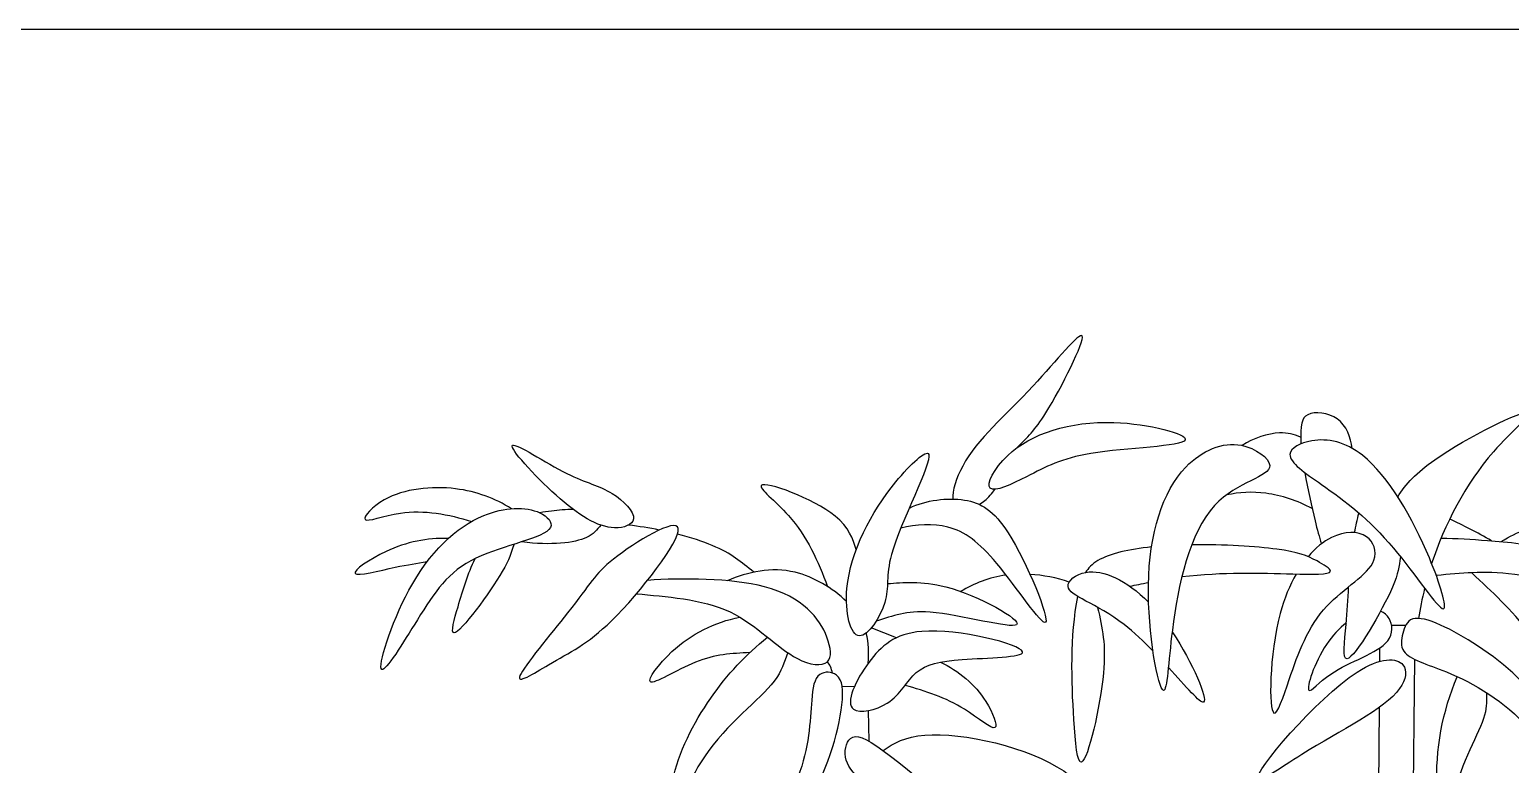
# Model space of a CAD drawing. Header units: millimetres. Extents: x 0.2 to 24.3, y 8.3 to 14.
# Drawn here: x 3.723 to 5.163, y 11.281 to 11.996 of the extents above; entities that cross this region are included whole.
import ezdxf

# ---------------------------------------------------------------- set-up
doc = ezdxf.new("R2010")
doc.units = ezdxf.units.MM
doc.layers.add('AG-PLANTS', color=7, linetype='Continuous', true_color=0x66ccff)
doc.layers.add('X-VPRT', color=6, linetype='Continuous', true_color=0xff00ff)

msp = doc.modelspace()

# ---------------------------------------------------------------- linework, layer by layer
at = {"layer": 'AG-PLANTS'}
msp.add_line((4.5661, 11.4043), (4.5417, 11.414), dxfattribs=at)
for points in [[(5.0478, 11.4168), (5.0617, 11.4167)], [(5.0365, 11.3818), (5.0366, 11.3946)], [(5.0701, 11.3835), (5.0687, 11.2293)], [(4.5253, 11.3569), (4.5134, 11.3567)], [(4.5395, 11.3037), (4.5391, 11.3335)], [(5.0354, 11.2586), (5.0361, 11.3368)]]:
    msp.add_lwpolyline(points, dxfattribs=at)
for points, knots in [([(4.6834, 11.5893), (4.6937, 11.5998), (4.71, 11.6139), (4.77, 11.7347), (4.6932, 11.6377), (4.6334, 11.5886), (4.6204, 11.5475), (4.6211, 11.5393)], [0, 0, 0, 0, 0.338217, 0.801311, 1.220805, 1.74011, 1.965657, 1.965657, 1.965657, 1.965657]), ([(5.0539, 11.5416), (5.0613, 11.5539), (5.092, 11.5856), (5.2142, 11.6449), (5.134, 11.5816), (5.099, 11.5138), (5.0868, 11.4766)], [0.121325, 0.121325, 0.121325, 0.121325, 0.40043, 0.903161, 1.269119, 1.81557, 1.81557, 1.81557, 1.81557]), ([(4.8472, 11.5969), (4.8497, 11.6027), (4.766, 11.6251), (4.6751, 11.5964), (4.6451, 11.5379), (4.701, 11.5647), (4.7434, 11.5886), (4.8443, 11.5904), (4.8472, 11.5969)], [0, 0, 0, 0, 0.431052, 0.959952, 1.266316, 1.576253, 1.991568, 2.481788, 2.481788, 2.481788, 2.481788]), ([(5.0096, 11.5887), (5.0082, 11.5993), (5.0002, 11.6221), (4.9621, 11.6261), (4.9589, 11.6121), (4.9597, 11.5931)], [0, 0, 0, 0, 0.3103884, 0.6047618, 0.8552769, 0.8552769, 0.8552769, 0.8552769]), ([(4.9593, 11.5997), (4.9528, 11.6022), (4.9389, 11.6066), (4.913, 11.5988), (4.9025, 11.5915)], [0, 0, 0, 0, 0.2320245, 0.5471702, 0.5471702, 0.5471702, 0.5471702]), ([(4.949, 11.5829), (4.9494, 11.5891), (4.9736, 11.6014), (5.0293, 11.5893), (5.0841, 11.4932), (5.1112, 11.4042), (5.0468, 11.5038), (4.9872, 11.5494), (4.9484, 11.5748), (4.949, 11.5829)], [0, 0, 0, 0, 0.25427, 0.619253, 1.174751, 1.539282, 1.983784, 2.476561, 2.807588, 2.807588, 2.807588, 2.807588]), ([(4.3104, 11.52), (4.3114, 11.5271), (4.2868, 11.5514), (4.2505, 11.5569), (4.166, 11.6146), (4.2379, 11.5357), (4.2859, 11.5052), (4.3096, 11.5144), (4.3104, 11.52)], [0, 0, 0, 0, 0.288995, 0.642642, 1.035439, 1.443815, 1.854631, 2.084834, 2.084834, 2.084834, 2.084834]), ([(4.5303, 11.4062), (4.5387, 11.406), (4.5631, 11.4447), (4.5495, 11.4787), (4.6202, 11.6108), (4.5542, 11.5499), (4.5079, 11.4638), (4.5212, 11.4065), (4.5303, 11.4062)], [0, 0, 0, 0, 0.32465, 0.673891, 1.192947, 1.521945, 2.065363, 2.41705, 2.41705, 2.41705, 2.41705]), ([(4.9293, 11.5721), (4.9289, 11.5791), (4.8988, 11.6017), (4.8341, 11.5747), (4.7997, 11.4674), (4.8282, 11.3141), (4.8321, 11.4194), (4.8613, 11.5523), (4.93, 11.5608), (4.9293, 11.5721)], [0, 0, 0, 0, 0.291455, 0.670781, 1.223896, 1.74217, 2.119518, 2.646764, 3.118239, 3.118239, 3.118239, 3.118239]), ([(4.527, 11.4903), (4.5238, 11.5006), (4.514, 11.5299), (4.4076, 11.5681), (4.4721, 11.5198), (4.4899, 11.4788), (4.4992, 11.4541)], [0, 0, 0, 0, 0.289904, 0.753719, 1.066937, 1.519857, 1.519857, 1.519857, 1.519857]), ([(4.9635, 11.5651), (4.9663, 11.549), (4.9723, 11.5214), (4.9775, 11.5025), (4.9796, 11.4957)], [1.0127552, 1.0127552, 1.0127552, 1.0127552, 1.2647146, 1.4214844, 1.4214844, 1.4214844, 1.4214844]), ([(4.1918, 11.53), (4.1753, 11.5399), (4.1392, 11.5545), (4.0702, 11.5479), (4.0374, 11.511), (4.0897, 11.5325), (4.1306, 11.5245), (4.1528, 11.5176)], [0, 0, 0, 0, 0.387112, 0.813668, 1.076678, 1.377216, 1.802192, 1.802192, 1.802192, 1.802192]), ([(4.5787, 11.5306), (4.595, 11.5384), (4.6363, 11.5435), (4.6772, 11.5182), (4.7347, 11.3747), (4.6618, 11.4862), (4.6206, 11.5167), (4.5852, 11.515), (4.5705, 11.5111)], [0, 0, 0, 0, 0.374565, 0.746498, 1.240523, 1.679045, 2.071406, 2.415805, 2.415805, 2.415805, 2.415805]), ([(4.6466, 11.5342), (4.6486, 11.5353), (4.6537, 11.5386), (4.6593, 11.545), (4.662, 11.5489)], [2.2724035, 2.2724035, 2.2724035, 2.2724035, 2.3306319, 2.4411394, 2.4411394, 2.4411394, 2.4411394]), ([(4.9705, 11.5302), (4.9567, 11.5378), (4.9259, 11.5478), (4.8998, 11.5459), (4.8873, 11.5434)], [0, 0, 0, 0, 0.350271, 0.6655185, 0.6655185, 0.6655185, 0.6655185]), ([(4.2295, 11.5116), (4.2321, 11.5166), (4.2177, 11.5328), (4.1558, 11.5303), (4.089, 11.4653), (4.0497, 11.3395), (4.1058, 11.4317), (4.1423, 11.4881), (4.2239, 11.5011), (4.2295, 11.5116)], [0, 0, 0, 0, 0.214618, 0.590739, 1.107363, 1.566623, 1.959532, 2.421996, 2.872488, 2.872488, 2.872488, 2.872488]), ([(4.2518, 11.5293), (4.2446, 11.5291), (4.2333, 11.5282), (4.2229, 11.5267), (4.2192, 11.526)], [0.1728393, 0.1728393, 0.1728393, 0.1728393, 0.3371889, 0.4336082, 0.4336082, 0.4336082, 0.4336082]), ([(4.3539, 11.5106), (4.3559, 11.4987), (4.2848, 11.4064), (4.2366, 11.385), (4.1786, 11.347), (4.2667, 11.4514), (4.2756, 11.4756), (4.352, 11.5221), (4.3539, 11.5106)], [0, 0, 0, 0, 0.521884, 0.961857, 1.276102, 1.600174, 2.056337, 2.563825, 2.563825, 2.563825, 2.563825]), ([(4.2787, 11.514), (4.2746, 11.5093), (4.2674, 11.4984), (4.2302, 11.4939), (4.2015, 11.4977)], [0, 0, 0, 0, 0.2196615, 0.5693237, 0.5693237, 0.5693237, 0.5693237]), ([(5.145, 11.4988), (5.1381, 11.5028), (5.1243, 11.5104), (5.1111, 11.5168), (5.1044, 11.5199)], [0, 0, 0, 0, 0.2479799, 0.4866858, 0.4866858, 0.4866858, 0.4866858]), ([(4.13, 11.501), (4.1094, 11.5015), (4.075, 11.4952), (4.0204, 11.4583), (4.0832, 11.4751), (4.0992, 11.4766), (4.1096, 11.4785)], [0, 0, 0, 0, 0.40007, 0.709396, 1.0288, 1.315588, 1.315588, 1.315588, 1.315588]), ([(4.4273, 11.4682), (4.4148, 11.4782), (4.4022, 11.4901), (4.3662, 11.5018), (4.3531, 11.5052)], [0, 0, 0, 0, 0.3525019, 0.5209694, 0.5209694, 0.5209694, 0.5209694]), ([(4.955, 11.4664), (4.9488, 11.4556), (4.9292, 11.4079), (4.9275, 11.301), (4.9509, 11.3724), (4.9748, 11.4385), (5.0253, 11.4656), (5.0307, 11.4798), (5.034, 11.4886), (5.0262, 11.5088), (4.9939, 11.508), (4.9738, 11.4918), (4.9667, 11.4833)], [0.841664, 0.841664, 0.841664, 0.841664, 1.026899, 1.528371, 1.833832, 2.289574, 2.696518, 2.696518, 2.696518, 2.945892, 3.242478, 3.429616, 3.429616, 3.429616, 3.429616]), ([(5.096, 11.5013), (5.1111, 11.5014), (5.1433, 11.4987), (5.2035, 11.4951), (5.3023, 11.4371), (5.1554, 11.4734), (5.1167, 11.4669), (5.0913, 11.4651)], [0, 0, 0, 0, 0.342723, 0.768167, 1.166651, 1.663597, 2.108254, 2.108254, 2.108254, 2.108254]), ([(4.1942, 11.4954), (4.191, 11.4863), (4.1885, 11.4732), (4.1254, 11.3861), (4.1415, 11.4408), (4.1489, 11.4667), (4.1564, 11.4815)], [0, 0, 0, 0, 0.273445, 0.717371, 0.976091, 1.335386, 1.335386, 1.335386, 1.335386]), ([(4.8143, 11.4928), (4.7927, 11.4905), (4.7643, 11.4843), (4.7525, 11.472), (4.7502, 11.4679)], [0.7676166, 0.7676166, 0.7676166, 0.7676166, 0.997507, 1.1118708, 1.1118708, 1.1118708, 1.1118708]), ([(4.8439, 11.4639), (4.8839, 11.4686), (4.9421, 11.4667), (4.9992, 11.4654), (4.9817, 11.4757), (4.9754, 11.4791), (4.9654, 11.4844), (4.9491, 11.491), (4.8848, 11.4953), (4.8535, 11.4949)], [1.939311, 1.939311, 1.939311, 1.939311, 2.462383, 2.776419, 2.98583, 2.98583, 2.98583, 3.317364, 3.632906, 3.632906, 3.632906, 3.632906]), ([(5.0566, 11.4832), (5.0548, 11.4732), (5.0549, 11.4586), (4.9957, 11.3561), (5.004, 11.413), (5.0054, 11.4421), (5.0061, 11.454)], [0, 0, 0, 0, 0.280631, 0.743286, 1.037348, 1.253079, 1.253079, 1.253079, 1.253079]), ([(4.5176, 11.4397), (4.5043, 11.4526), (4.4614, 11.478), (4.422, 11.4684), (4.4015, 11.4599)], [0.4663794, 0.4663794, 0.4663794, 0.4663794, 0.787282, 1.2026178, 1.2026178, 1.2026178, 1.2026178]), ([(4.8158, 11.3915), (4.8067, 11.4008), (4.7695, 11.4361), (4.7341, 11.4449), (4.7331, 11.4543), (4.7326, 11.4598), (4.7535, 11.477), (4.79, 11.4608), (4.8115, 11.439)], [1.584747, 1.584747, 1.584747, 1.584747, 1.727491, 2.14126, 2.14126, 2.14126, 2.380733, 2.776539, 2.776539, 2.776539, 2.776539]), ([(5.1815, 11.4639), (5.1924, 11.4513), (5.2094, 11.4322), (5.2425, 11.3158), (5.1791, 11.42), (5.146, 11.4484), (5.1259, 11.4676)], [0, 0, 0, 0, 0.359527, 0.789098, 1.212554, 1.676998, 1.676998, 1.676998, 1.676998]), ([(4.3133, 11.4473), (4.3413, 11.4441), (4.409, 11.4415), (4.4619, 11.3808), (4.4939, 11.3762), (4.499, 11.381), (4.5035, 11.3852), (4.5004, 11.4119), (4.4611, 11.4621), (4.357, 11.4627), (4.324, 11.4602)], [1.585862, 1.585862, 1.585862, 1.585862, 2.074797, 2.528749, 2.804634, 2.804634, 2.804634, 3.054085, 3.50368, 3.893112, 3.893112, 3.893112, 3.893112]), ([(4.5575, 11.4571), (4.572, 11.4583), (4.6172, 11.4625), (4.7288, 11.3984), (4.5887, 11.4382), (4.5634, 11.4255), (4.5464, 11.4206)], [0, 0, 0, 0, 0.337033, 0.809992, 1.267824, 1.639225, 1.639225, 1.639225, 1.639225]), ([(4.7619, 11.434), (4.7665, 11.4131), (4.7744, 11.3803), (4.7446, 11.2512), (4.7371, 11.3376), (4.7352, 11.4054), (4.7425, 11.4447)], [0, 0, 0, 0, 0.407724, 0.888424, 1.218741, 1.776124, 1.776124, 1.776124, 1.776124]), ([(4.4235, 11.3899), (4.4056, 11.389), (4.3755, 11.3882), (4.3111, 11.3465), (4.3504, 11.4002), (4.3895, 11.4197), (4.4138, 11.4244)], [0, 0, 0, 0, 0.372734, 0.724888, 1.030674, 1.468656, 1.468656, 1.468656, 1.468656]), ([(5.0039, 11.419), (4.997, 11.4136), (4.976, 11.3912), (4.9592, 11.3381), (4.989, 11.3765), (5.0346, 11.3891), (5.0441, 11.4013), (5.0497, 11.4085), (5.0486, 11.4221), (5.0406, 11.4288), (5.0371, 11.43)], [0.667486, 0.667486, 0.667486, 0.667486, 0.833709, 1.185362, 1.447442, 1.854749, 1.854749, 1.854749, 2.093077, 2.222074, 2.222074, 2.222074, 2.222074]), ([(5.0598, 11.3912), (5.0563, 11.3961), (5.0583, 11.4084), (5.0667, 11.4334), (5.14, 11.3952), (5.2016, 11.3414), (5.2242, 11.2474), (5.1804, 11.3297), (5.1075, 11.3722), (5.0653, 11.3832), (5.0598, 11.3912)], [0, 0, 0, 0, 0.21186, 0.422565, 0.843135, 1.345007, 1.722326, 2.096829, 2.597245, 2.942498, 2.942498, 2.942498, 2.942498]), ([(4.5243, 11.3348), (4.516, 11.3411), (4.5363, 11.3835), (4.5836, 11.425), (4.7349, 11.3854), (4.6232, 11.3848), (4.582, 11.3758), (4.5658, 11.3384), (4.5303, 11.3302), (4.5243, 11.3348)], [0, 0, 0, 0, 0.388046, 0.747934, 1.247651, 1.641864, 1.992382, 2.335517, 2.618215, 2.618215, 2.618215, 2.618215]), ([(4.8344, 11.4102), (4.8547, 11.3798), (4.8802, 11.318), (4.8482, 11.3564), (4.8307, 11.3756)], [0.7822069, 0.7822069, 0.7822069, 0.7822069, 1.1988152, 1.5027249, 1.5027249, 1.5027249, 1.5027249]), ([(4.4605, 11.3899), (4.4567, 11.3803), (4.4514, 11.3572), (4.3746, 11.3017), (4.344, 11.2082), (4.3451, 11.275), (4.3826, 11.3488), (4.4197, 11.388), (4.4408, 11.4049)], [0, 0, 0, 0, 0.282404, 0.791306, 1.204079, 1.500499, 1.979857, 2.438203, 2.438203, 2.438203, 2.438203]), ([(4.504, 11.37), (4.5035, 11.3722), (4.5023, 11.3759), (4.5002, 11.3796), (4.4991, 11.3811)], [0.1085772, 0.1085772, 0.1085772, 0.1085772, 0.1954618, 0.2636277, 0.2636277, 0.2636277, 0.2636277]), ([(5.0557, 11.3549), (5.0622, 11.3638), (5.0647, 11.385), (5.0094, 11.3863), (4.8821, 11.2364), (4.9754, 11.3035), (5.0411, 11.3347), (5.0557, 11.3549)], [0, 0, 0, 0, 0.245886, 0.582769, 1.171476, 1.475096, 2.030312, 2.030312, 2.030312, 2.030312]), ([(4.5078, 11.368), (4.5138, 11.3635), (4.5166, 11.3345), (4.49, 11.2434), (4.4282, 11.1963), (4.4806, 11.2732), (4.4825, 11.3393), (4.487, 11.3723), (4.5034, 11.3714), (4.5078, 11.368)], [0, 0, 0, 0, 0.276331, 0.79454, 1.124039, 1.518006, 1.96155, 2.223153, 2.426984, 2.426984, 2.426984, 2.426984]), ([(4.6089, 11.3806), (4.6267, 11.3728), (4.6533, 11.3494), (4.6701, 11.3048), (4.6287, 11.3418), (4.5945, 11.3523), (4.5747, 11.358)], [0, 0, 0, 0, 0.388718, 0.652976, 0.952559, 1.353666, 1.353666, 1.353666, 1.353666]), ([(5.1402, 11.3511), (5.14, 11.3437), (5.1426, 11.327), (5.1016, 11.2596), (5.1048, 11.1796), (5.0851, 11.2701), (5.0975, 11.3327), (5.1118, 11.3665)], [0, 0, 0, 0, 0.239077, 0.704006, 1.05288, 1.427743, 1.961919, 1.961919, 1.961919, 1.961919]), ([(4.6065, 11.2198), (4.5967, 11.2254), (4.551, 11.2523), (4.5102, 11.2763), (4.5171, 11.3027), (4.5215, 11.3064), (4.527, 11.311), (4.5541, 11.2991), (4.7007, 11.1712), (4.6474, 11.1968), (4.626, 11.2087)], [1.298463, 1.298463, 1.298463, 1.298463, 1.423375, 1.871058, 2.107662, 2.107662, 2.107662, 2.40302, 3.028455, 3.320948, 3.320948, 3.320948, 3.320948]), ([(4.5531, 11.2946), (4.5632, 11.302), (4.5994, 11.3204), (4.7289, 11.2895), (4.7681, 11.231), (4.6946, 11.2768), (4.6269, 11.2727), (4.5905, 11.2651)], [0.03805, 0.03805, 0.03805, 0.03805, 0.329208, 0.917969, 1.231564, 1.607091, 2.144945, 2.144945, 2.144945, 2.144945])]:
    msp.add_open_spline(points, degree=3, knots=knots, dxfattribs=at)
for points in [[(5.0118, 11.5067), (5.0131, 11.5131), (5.0145, 11.5194), (5.0161, 11.5257)], [(4.3354, 11.5092), (4.3258, 11.5112), (4.3158, 11.5128), (4.3056, 11.5141)], [(5.1545, 11.4981), (5.1705, 11.5074), (5.1859, 11.5147), (5.2063, 11.5179)], [(4.6728, 11.4654), (4.6561, 11.4632), (4.6421, 11.4573), (4.6286, 11.4494)], [(4.7341, 11.4585), (4.7222, 11.4628), (4.709, 11.4653), (4.6961, 11.4661)], [(4.7932, 11.4545), (4.799, 11.4557), (4.805, 11.457), (4.8113, 11.4582)], [(5.08, 11.4525), (5.0775, 11.4423), (5.0756, 11.4325), (5.0741, 11.4232)], [(4.5388, 11.3798), (4.5392, 11.3897), (4.5393, 11.3994), (4.5368, 11.409)]]:
    msp.add_open_spline(points, degree=3, dxfattribs=at)
at = {"layer": 'X-VPRT'}
msp.add_lwpolyline([(0.2493, 11.9963), (0.2493, 8.3387), (6.3453, 8.3387), (6.3453, 11.9963)], close=True, dxfattribs=at)

doc.saveas('drawing.dxf')
